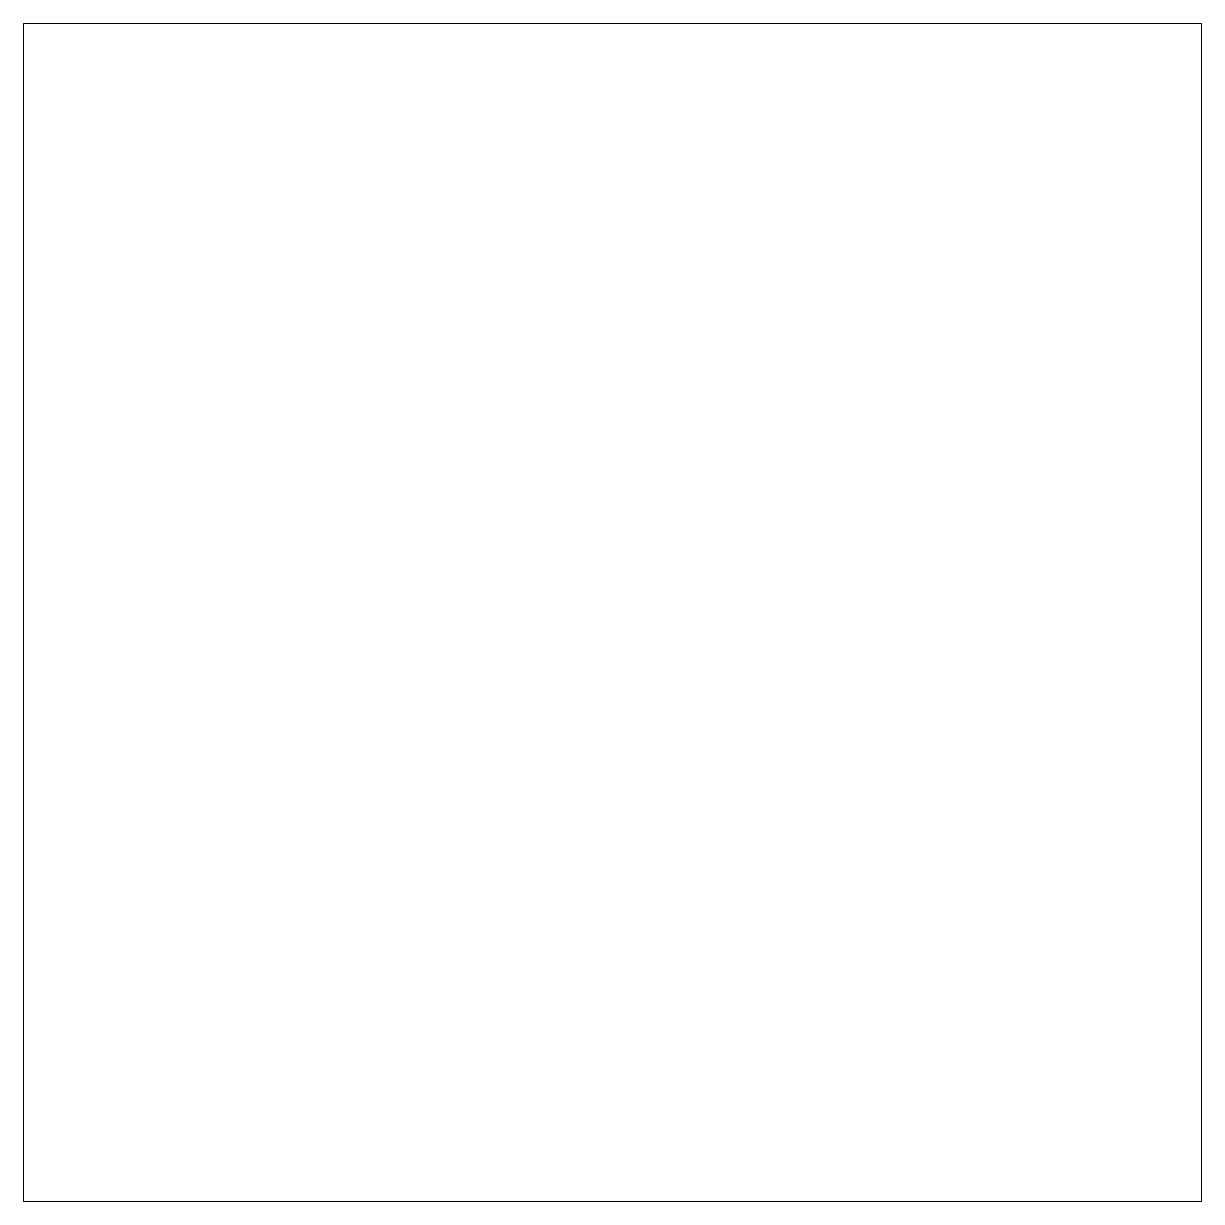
# Model space of a CAD drawing. Extents: x -0.059 to 0.041, y -0.063 to 0.037.
import ezdxf

# ---------------------------------------------------------------- set-up
doc = ezdxf.new("R2010")
doc.units = 0
doc.layers.add('s001-#def-active-grp', color=7, linetype='CONTINUOUS')

msp = doc.modelspace()

# ---------------------------------------------------------------- linework, layer by layer
at = {"layer": 's001-#def-active-grp', "color": 7, "linetype": 'CONTINUOUS', "lineweight": 0, "true_color": 0x000000}
msp.add_lwpolyline([(0.04112, 0.03699), (-0.05888, 0.03699), (-0.05888, -0.06301), (0.04112, -0.06301), (0.04112, 0.03699)], dxfattribs=at)

doc.saveas('drawing.dxf')
